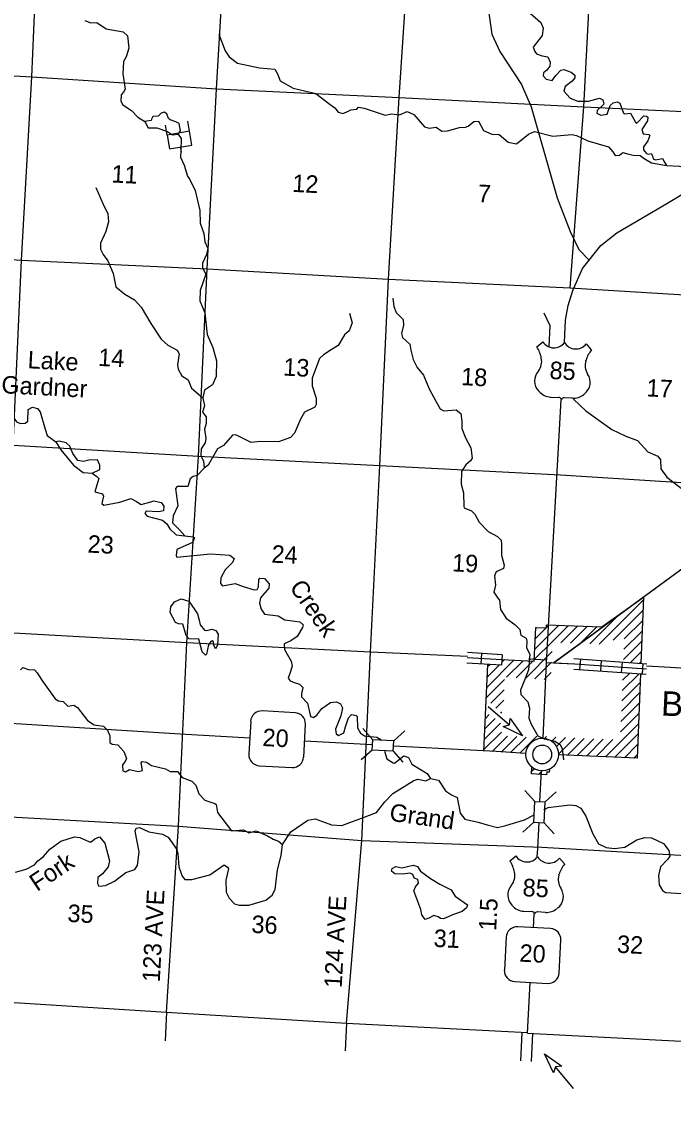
# Model space of a CAD drawing. Extents: x 207145 to 882112, y 15644499 to 16934720.
# Drawn here: x 804191 to 822793, y 16772601 to 16803683 of the extents above; entities that cross this region are included whole.
import ezdxf

# ---------------------------------------------------------------- set-up
doc = ezdxf.new("R2010")
doc.units = 0
for name, color, linetype in [('L13', 7, 'Continuous'), ('L14', 7, 'Continuous'), ('L16', 7, 'Continuous'), ('L18', 7, 'Continuous'), ('L28', 7, 'Continuous'), ('L3', 7, 'Continuous'), ('L30', 7, 'Continuous'), ('L4', 7, 'Continuous'), ('L45', 7, 'Continuous'), ('L52', 7, 'Continuous'), ('L6', 7, 'Continuous'), ('L8', 7, 'Continuous')]:
    doc.layers.add(name, color=color, linetype=linetype)

msp = doc.modelspace()

# ---------------------------------------------------------------- linework, layer by layer
at = {"layer": 'L13'}
msp.add_line((819182, 16785470), (818664, 16785494), dxfattribs=at)
for points in [[(819846, 16796089), (820239, 16801256), (820513, 16806555), (820737, 16811689), (821028, 16817004), (821285, 16822296), (821545, 16827637), (821782, 16832880), (822118, 16838075)], [(808323, 16775425), (808666, 16780733), (808903, 16785967), (809237, 16791289), (809488, 16796631), (809754, 16801771), (810063, 16807094), (810341, 16812309), (810621, 16817549), (810897, 16822730)], [(803069, 16775755), (803341, 16781024), (803612, 16786257), (803947, 16791603), (804186, 16796879), (804482, 16802110), (804708, 16807445), (805017, 16812608), (805348, 16817871), (805586, 16822215)], [(813461, 16775109), (813901, 16780329), (814145, 16785697), (814412, 16791022), (814662, 16796339), (814972, 16801527), (815322, 16806839), (815667, 16810439), (815757, 16812650)], [(788682, 16802999), (793968, 16802702), (799266, 16802395), (804482, 16802110), (809754, 16801771), (814972, 16801527), (820239, 16801256), (825331, 16801018), (830655, 16800719), (835684, 16800428)], [(800449, 16797127), (804186, 16796879), (809488, 16796631), (814662, 16796339), (819846, 16796089), (825143, 16795765), (830369, 16795504), (835438, 16795243)], [(803377, 16791634), (803947, 16791603), (809237, 16791289), (814412, 16791022), (819570, 16790756), (824842, 16790426)], [(816916, 16785572), (814145, 16785697), (808903, 16785967), (803612, 16786257), (801052, 16786429)], [(822705, 16785257), (822034, 16785298)], [(834892, 16784619), (829843, 16784855), (824552, 16785144), (822705, 16785257)], [(773039, 16782728), (777140, 16782517), (782257, 16782278), (787498, 16781992), (792729, 16781663), (798019, 16781349), (803341, 16781024), (808666, 16780733), (813901, 16780329), (819037, 16780132), (824311, 16779826), (829640, 16779619), (834781, 16779354), (840166, 16779102), (845387, 16778741), (850597, 16778506), (856155, 16778203), (861162, 16777928), (866302, 16777629), (871571, 16777408)], [(768170, 16777694), (771515, 16777517), (776844, 16777175), (781972, 16776994), (787186, 16776691), (792467, 16776402), (797639, 16776102), (803069, 16775755), (808323, 16775425), (813461, 16775109), (818634, 16774851)]]:
    msp.add_lwpolyline(points, dxfattribs=at)
at = {"layer": 'L16'}
for p, q in [((820681, 16785927), (821937, 16787183)), ((820754, 16786425), (821940, 16787270)), ((821940, 16787270), (821866, 16785380)), ((821080, 16786043), (821926, 16786889)), ((820408, 16785937), (821248, 16786777)), ((821393, 16786074), (821914, 16786594)), ((818821, 16785438), (818872, 16786405)), ((818839, 16785783), (819525, 16786468)), ((818855, 16786081), (819164, 16786390)), ((818871, 16786380), (818895, 16786404)), ((818872, 16786405), (819170, 16786390)), ((819170, 16786390), (819177, 16786481)), ((819171, 16786397), (819252, 16786478)), ((819176, 16786481), (820754, 16786425)), ((819352, 16786013), (819799, 16786459)), ((819588, 16785966), (820072, 16786449)), ((819862, 16785956), (820345, 16786440)), ((820135, 16785947), (820618, 16786430)), ((821382, 16785779), (821902, 16786300)), ((818824, 16785484), (819352, 16786013)), ((821370, 16785485), (821891, 16786006)), ((818573, 16784951), (819336, 16785714)), ((821569, 16785401), (821879, 16785711)), ((817389, 16782875), (817496, 16785350)), ((817468, 16784694), (818243, 16785469)), ((817480, 16784989), (817821, 16785330)), ((817493, 16785285), (817555, 16785346)), ((817899, 16785408), (817975, 16785484)), ((817904, 16785488), (818821, 16785438)), ((818037, 16784980), (818512, 16785455)), ((818305, 16784965), (818780, 16785440)), ((818842, 16784936), (819321, 16785415)), ((821834, 16785383), (821868, 16785417)), ((819110, 16784922), (819305, 16785116)), ((821335, 16784602), (821817, 16785083)), ((821347, 16784896), (821553, 16785102)), ((821855, 16785080), (821760, 16782674)), ((817455, 16784398), (817978, 16784921)), ((821324, 16784307), (821845, 16784828)), ((817584, 16784245), (817965, 16784625)), ((821312, 16784013), (821833, 16784534)), ((817442, 16784102), (817452, 16784112)), ((817724, 16784102), (817952, 16784330)), ((821301, 16783718), (821822, 16784239)), ((817417, 16783511), (817713, 16783808)), ((817429, 16783807), (817541, 16783919)), ((817866, 16783960), (817902, 16783996)), ((821289, 16783424), (821810, 16783945)), ((817404, 16783216), (817858, 16783670)), ((821278, 16783130), (821799, 16783651)), ((817390, 16782918), (817891, 16783420)), ((817619, 16782865), (818057, 16783303)), ((817884, 16782847), (818327, 16783290)), ((818150, 16782831), (818596, 16783276)), ((818416, 16782814), (818901, 16783299)), ((819125, 16783240), (819172, 16783287)), ((819326, 16783158), (819443, 16783275)), ((819459, 16783008), (819714, 16783263)), ((819519, 16782786), (819984, 16783251)), ((819776, 16782759), (820255, 16783239)), ((820047, 16782747), (820526, 16783227)), ((820318, 16782735), (820797, 16783215)), ((820589, 16782723), (821068, 16783203)), ((821130, 16782699), (821787, 16783356)), ((820859, 16782711), (821278, 16783130)), ((821401, 16782687), (821775, 16783062)), ((821760, 16782671), (819519, 16782771)), ((821672, 16782675), (821764, 16782767)), ((818745, 16782229), (818758, 16782419)), ((819171, 16782198), (818745, 16782228)), ((818750, 16782299), (818824, 16782373)), ((818945, 16782211), (819047, 16782313)), ((819180, 16782273), (819172, 16782198)), ((819254, 16782270), (819178, 16782273)), ((819259, 16782361), (819254, 16782270))]:
    msp.add_line(p, q, dxfattribs=at)
for radius in [466, 269]:
    msp.add_circle((819053, 16782779), radius, dxfattribs=at)
at = {"layer": 'L18'}
for p, q in [((814215, 16783201), (813933, 16783516)), ((814811, 16783169), (815125, 16783450)), ((814199, 16782904), (814215, 16783201)), ((814811, 16783169), (814215, 16783201)), ((814794, 16782871), (814811, 16783169)), ((814199, 16782904), (813884, 16782622)), ((814794, 16782871), (814199, 16782904)), ((814794, 16782871), (815076, 16782557)), ((818840, 16781441), (818556, 16781754)), ((819138, 16781427), (819450, 16781711)), ((818812, 16780846), (818840, 16781441)), ((818840, 16781441), (819138, 16781427)), ((819110, 16780831), (819138, 16781427)), ((818812, 16780846), (818500, 16780562)), ((818812, 16780846), (819110, 16780831)), ((819110, 16780831), (819393, 16780519))]:
    msp.add_line(p, q, dxfattribs=at)
at = {"layer": 'L28'}
for p, q in [((817508, 16784151), (818115, 16783627)), ((819942, 16773250), (819427, 16773864))]:
    msp.add_line(p, q, dxfattribs=at)
for points in [[(818115, 16783627), (818137, 16783805), (818485, 16783307), (817937, 16783573)], [(819427, 16773864), (819377, 16773692), (819113, 16774239), (819612, 16773889)]]:
    msp.add_lwpolyline(points, close=True, dxfattribs=at)
at = {"layer": 'L3'}
for p, q in [((818898, 16794409), (819073, 16794556)), ((820461, 16794326), (820313, 16794490)), ((819027, 16794088), (819027, 16794088)), ((820298, 16794010), (820299, 16794031)), ((818933, 16793707), (818944, 16793716)), ((820351, 16793631), (820351, 16793631)), ((818964, 16793138), (818950, 16793152)), ((819292, 16792977), (819531, 16792964)), ((819917, 16792943), (819677, 16792956)), ((820237, 16793052), (820259, 16793071)), ((811995, 16783971), (811057, 16784021)), ((810728, 16783725), (810678, 16782787)), ((812241, 16782703), (812291, 16783642)), ((814207, 16783053), (812266, 16783159)), ((810974, 16782457), (811912, 16782407)), ((818989, 16781434), (819031, 16782314)), ((818130, 16779740), (818305, 16779887)), ((819693, 16779657), (819545, 16779821)), ((818259, 16779419), (818259, 16779419)), ((819530, 16779341), (819531, 16779362)), ((818165, 16779038), (818176, 16779047)), ((819583, 16778962), (819583, 16778962)), ((818196, 16778469), (818182, 16778483)), ((818524, 16778308), (818764, 16778295)), ((819149, 16778274), (818910, 16778287)), ((819469, 16778383), (819491, 16778402)), ((819290, 16777811), (818352, 16777861)), ((818022, 16777565), (817972, 16776627)), ((819536, 16776543), (819586, 16777481)), ((818268, 16776297), (819206, 16776247)), ((818633, 16774827), (818713, 16776273))]:
    msp.add_line(p, q, dxfattribs=at)
for points in [[(818634, 16803995), (819009, 16803665), (819076, 16803503), (819048, 16803295), (818795, 16802958), (818839, 16802839), (818886, 16802769), (819050, 16802710), (819215, 16802685), (819282, 16802530), (819268, 16802414), (819186, 16802302), (819090, 16802223), (819077, 16802140), (819164, 16802044), (819338, 16802009), (819446, 16802154), (819580, 16802305), (819673, 16802325), (819877, 16802248), (819981, 16802158), (819986, 16802083), (819905, 16801987), (819705, 16801839), (819672, 16801699), (819846, 16801505), (820067, 16801418), (820376, 16801418), (820690, 16801502), (820788, 16801454), (820814, 16801328), (820621, 16801154), (820616, 16801071), (820730, 16801014), (820908, 16801047), (820988, 16801293), (821076, 16801372), (821194, 16801399), (821267, 16801362), (821378, 16801080), (821410, 16801053), (821578, 16801077), (821715, 16800819), (821755, 16800792), (821950, 16800999), (822033, 16800994), (822065, 16800959), (822060, 16800859), (821896, 16800609), (821931, 16800482), (822097, 16800464), (822129, 16800437), (822070, 16800282), (821944, 16800113), (821948, 16800029), (822034, 16799924), (822075, 16799905), (822160, 16799926), (822198, 16799857), (822218, 16799772), (822284, 16799744), (822486, 16799783), (822548, 16799679), (822601, 16799584)], [(805996, 16803723), (806160, 16803656), (806336, 16803663), (806602, 16803482), (807091, 16803397), (807210, 16803282), (807249, 16802929), (807169, 16802682), (807095, 16802552), (807076, 16802202), (807145, 16801764), (807098, 16801674), (807027, 16801595), (807017, 16801420), (807079, 16801316), (807329, 16801152), (807502, 16800959), (807705, 16800839)], [(809821, 16803333), (809996, 16802856), (810112, 16802682), (810353, 16802502), (810981, 16802368), (811422, 16802327), (811498, 16802198), (811571, 16802002), (811944, 16801789), (812588, 16801638), (812998, 16801323), (813135, 16801232), (813228, 16801101), (813360, 16801069), (813471, 16801113), (813583, 16801166), (813760, 16801190), (813804, 16801246), (813970, 16801220), (814570, 16801021), (814747, 16801053), (814980, 16801032), (815194, 16801121), (815390, 16801035), (815689, 16800684), (815828, 16800644), (816022, 16800675), (816184, 16800566), (816351, 16800574), (816691, 16800664), (816858, 16800672), (816935, 16800709), (817101, 16800834), (817235, 16800843), (817380, 16800585), (817609, 16800481), (817825, 16800469), (818081, 16800246), (818321, 16800200), (818662, 16800474), (818833, 16800548), (819352, 16800420), (819898, 16800466), (820031, 16800442), (820357, 16800291), (820949, 16800117), (821067, 16799976), (821136, 16799864), (821262, 16799874), (821359, 16799952), (821523, 16799902), (821647, 16799878), (821847, 16799867), (821968, 16799786), (822170, 16799658), (822601, 16799584)], [(808379, 16800928), (808335, 16801056), (808254, 16801102), (808169, 16801073), (808089, 16800986), (807930, 16800978), (807892, 16800904), (807882, 16800871), (807705, 16800839)], [(808655, 16800479), (808719, 16800567), (808688, 16800778), (808590, 16800825), (808426, 16800884), (808379, 16800928)], [(807705, 16800839), (807804, 16800658), (808046, 16800654), (808350, 16800554), (808496, 16800462), (808655, 16800479)], [(808655, 16800479), (808740, 16800349), (808738, 16800006), (808720, 16799823), (808833, 16799591), (808925, 16799277), (808972, 16799216)], [(822601, 16799584), (822968, 16799565), (823306, 16799471), (823534, 16799236)], [(808973, 16799222), (809146, 16798870), (809274, 16798295), (809288, 16797934), (809389, 16797645), (809418, 16797401), (809508, 16797212), (809466, 16797047), (809352, 16796794), (809353, 16796660), (809444, 16796480), (809285, 16796020), (809277, 16795720), (809417, 16795378), (809485, 16794764), (809648, 16794387), (809753, 16794005), (809738, 16793563), (809633, 16793326), (809407, 16793171), (809362, 16792956)], [(806309, 16798956), (806509, 16798494), (806652, 16798202), (806665, 16797976), (806592, 16797695), (806440, 16797369), (806439, 16797194), (806514, 16797039), (806647, 16796865), (806803, 16796505), (806875, 16796125), (807131, 16795911), (807406, 16795754), (807604, 16795542), (807880, 16795076), (808173, 16794626), (808365, 16794456), (808625, 16794317), (808686, 16794213), (808635, 16793898), (808654, 16793772), (808760, 16793582), (808947, 16793472), (809034, 16793233), (809362, 16792956)], [(819687, 16794529), (819722, 16795174), (819795, 16795588), (819927, 16796016), (820207, 16796648), (820723, 16797302), (821186, 16797662), (822610, 16798499), (823401, 16798974)], [(814790, 16795798), (814819, 16795563), (814885, 16795384), (815084, 16795189), (815092, 16795030), (815037, 16794790), (815064, 16794672), (815271, 16794485), (815304, 16794316), (815365, 16794045), (815486, 16793821), (815658, 16793603), (815821, 16793210), (816019, 16792856), (816141, 16792641), (816247, 16792585), (816591, 16792608), (816728, 16792509), (816758, 16792290), (816755, 16792081), (816866, 16791816), (817018, 16791532), (817052, 16791237), (817006, 16791156), (816875, 16791046), (816747, 16790852), (816736, 16790494), (816806, 16790247), (816810, 16789854), (816825, 16789812), (817029, 16789734), (817124, 16789637), (817254, 16789404), (817507, 16789139), (817776, 16789000), (817879, 16788894), (817888, 16788759), (817889, 16788467), (817965, 16788178), (817944, 16788088), (817738, 16787990), (817690, 16787876), (817717, 16787607), (817673, 16787408), (817789, 16787243), (817836, 16787182), (817864, 16786913), (818026, 16786670), (818283, 16786473), (818409, 16786340), (818443, 16786180), (818597, 16786096), (818609, 16786012), (818607, 16785820), (818698, 16785639), (818665, 16785190), (818568, 16784944), (818434, 16784617), (818443, 16784491), (818641, 16784280), (818690, 16784102), (818675, 16783818), (818740, 16783639), (818923, 16783312), (819111, 16783226), (819408, 16783160), (819562, 16783060), (819622, 16782939), (819664, 16782628)], [(813547, 16795372), (813624, 16795092), (813536, 16794863), (813405, 16794753), (813229, 16794445), (813022, 16794322), (812806, 16794183), (812691, 16794072), (812485, 16793515), (812482, 16793298), (812596, 16792941), (812595, 16792765), (812557, 16792684), (812266, 16792549), (812146, 16792346), (811983, 16791946), (811867, 16791818), (811526, 16791694), (811000, 16791706), (810739, 16791678), (810299, 16791894), (810207, 16791891), (809949, 16791595), (809776, 16791496), (809517, 16791034), (809404, 16790948)], [(819098, 16795382), (819271, 16795021), (819238, 16794407)], [(809362, 16792956), (809408, 16792728), (809348, 16792547), (809458, 16792408), (809456, 16792224), (809406, 16792060), (809450, 16791798), (809426, 16791666), (809317, 16791496), (809307, 16791312), (809382, 16791150), (809404, 16790948)], [(819076, 16783245), (819178, 16785406), (819596, 16792897)], [(819944, 16792919), (820301, 16792583), (821042, 16792050), (821441, 16791861), (821777, 16791735), (822069, 16791418), (822355, 16791285), (822433, 16791189), (822444, 16790929), (822615, 16790686), (822936, 16790443), (823216, 16790211), (823463, 16789821), (823638, 16789653), (824339, 16789285)], [(803455, 16792389), (803595, 16792356), (803734, 16792458), (803885, 16792466), (803949, 16792404), (804041, 16792265), (804156, 16792226), (804290, 16792227), (804360, 16792290), (804378, 16792623), (804499, 16792684), (804639, 16792651), (804717, 16792555), (804858, 16792063), (804915, 16791876), (805165, 16791703)], [(805954, 16791142), (805788, 16791168), (805648, 16791368), (805559, 16791573), (805456, 16791671), (805257, 16791715), (805165, 16791703)], [(805165, 16791703), (805303, 16791470), (805664, 16791033), (805945, 16790825), (806203, 16790803)], [(806203, 16790803), (806418, 16790908), (806424, 16791033), (806349, 16791188), (806106, 16791176), (805954, 16791142)], [(809404, 16790948), (809201, 16790741), (809082, 16790714), (809003, 16790643), (808933, 16790421), (808757, 16790423), (808632, 16790429), (808578, 16790365), (808644, 16789877), (808512, 16789591), (808500, 16789383), (808699, 16789188), (808848, 16789013)], [(806203, 16790803), (806332, 16790712), (806395, 16790650), (806325, 16790437), (806275, 16790272), (806497, 16790219), (806527, 16790150), (806474, 16789936), (806538, 16789890), (806994, 16789974), (807309, 16790083), (807464, 16789999), (807601, 16789908), (807872, 16789985), (807958, 16790014), (808173, 16789969), (808251, 16789865), (808243, 16789731), (808091, 16789706), (807741, 16789725), (807704, 16789652), (807775, 16789581), (808212, 16789466), (808332, 16789359), (808416, 16789220), (808599, 16789043), (808848, 16789013)], [(808848, 16789013), (809090, 16788992), (809121, 16788957), (809064, 16788826), (808618, 16788624), (808601, 16788458), (808615, 16788407), (809582, 16788506), (810131, 16788467), (810260, 16788369), (810212, 16788254), (810000, 16788048), (809871, 16787821), (809862, 16787654), (809925, 16787592), (810280, 16787657), (810509, 16787569), (810830, 16787477), (810914, 16787481), (810952, 16787562), (810963, 16787771), (810990, 16787811), (811124, 16787804), (811257, 16787646), (811250, 16787521), (811010, 16787250), (810977, 16787093), (811026, 16786923), (811119, 16786784), (811509, 16786738), (811703, 16786619), (812135, 16786562), (812231, 16786482), (812210, 16786399), (812054, 16786140), (811872, 16786024), (811683, 16785934), (811691, 16785775), (811882, 16785439), (811917, 16785303), (811856, 16785114), (811798, 16784958), (811852, 16784880), (811966, 16784832), (812123, 16784782), (812218, 16784693), (812183, 16784511), (812179, 16784428), (812353, 16784243), (812432, 16783862), (812523, 16783833), (812618, 16783903), (812763, 16784095), (813005, 16784258), (813174, 16784282), (813288, 16784226), (813348, 16784106), (813303, 16783882), (813148, 16783498), (813167, 16783371), (813231, 16783318), (813386, 16783401), (813436, 16783566), (813517, 16783821), (813606, 16783916), (813738, 16783892), (813770, 16783865), (813778, 16783539), (813861, 16783384), (813974, 16783311), (814332, 16783275), (814445, 16783210), (814455, 16783178)], [(808663, 16786507), (808581, 16786545), (808429, 16786829), (808446, 16786987), (808554, 16787131), (808743, 16787222), (808965, 16787151), (809136, 16786908), (809205, 16786787), (809253, 16786609)], [(809253, 16786609), (809288, 16786473), (809405, 16786325), (809480, 16786312), (809616, 16786355), (809731, 16786316), (809800, 16786211), (809783, 16785895), (809719, 16785790), (809675, 16785901), (809663, 16785993), (809631, 16786020), (809589, 16786006), (809525, 16785909)], [(809525, 16785909), (809469, 16785644), (809434, 16785613), (809347, 16785709), (809249, 16786066), (808974, 16786081), (808887, 16786177), (808787, 16786492), (808663, 16786507)], [(804153, 16785195), (804223, 16785259), (804379, 16785200), (804554, 16785191), (804633, 16785111), (804764, 16784903), (805145, 16784364), (805242, 16784309), (805375, 16784294), (805502, 16784161), (805678, 16784185), (805784, 16784121), (806064, 16783746), (806259, 16783627), (806524, 16783588), (806643, 16783473), (806710, 16783310), (806708, 16783118), (806772, 16783073), (806938, 16783055), (807103, 16782863), (807185, 16782666), (807147, 16782576), (807067, 16782488), (807074, 16782313), (807156, 16782283), (807268, 16782352), (807516, 16782297), (807635, 16782324), (807605, 16782543), (807631, 16782575), (807756, 16782560), (807893, 16782469), (808297, 16782372), (808427, 16782290), (808636, 16782295), (808769, 16782121), (809047, 16782014), (809158, 16781899), (809245, 16781652), (809419, 16781475), (809707, 16781376), (809739, 16781349), (809777, 16781122), (810183, 16780598), (810527, 16780630), (810673, 16780547), (810885, 16780602), (811212, 16780459), (811366, 16780359), (811522, 16780309), (811633, 16780211)], [(810702, 16783245), (808710, 16783354), (801287, 16783822), (801107, 16783835)], [(814549, 16782875), (814616, 16782658), (814794, 16782540), (814835, 16782529), (815097, 16782741), (815237, 16782691), (815327, 16782502), (815764, 16782236), (815865, 16782097)], [(818588, 16782804), (817737, 16782859), (814802, 16783020)], [(811633, 16780211), (811870, 16780574), (812356, 16780907), (812568, 16780946), (812781, 16780868), (813035, 16780770), (813326, 16780755), (814043, 16781017), (814316, 16781127), (814558, 16781424), (814789, 16781670), (815385, 16782040), (815496, 16782075), (815727, 16782029), (815865, 16782097)], [(815865, 16782097), (816088, 16782043), (816289, 16781740), (816458, 16781630), (816621, 16781555), (816714, 16781107), (816847, 16780932), (817227, 16780845), (817482, 16780773), (817771, 16780699), (818016, 16780752), (818543, 16780916), (818820, 16781058)], [(819103, 16781203), (819222, 16781264), (819845, 16781339), (820011, 16781322), (820158, 16781247), (820296, 16781022), (820494, 16780518), (820655, 16780234), (820883, 16780129), (821115, 16780092), (821410, 16780134), (821756, 16780341), (821985, 16780413), (822169, 16780403), (822511, 16780242), (822667, 16780041), (822692, 16779873), (822628, 16779784), (822433, 16779569), (822369, 16779322), (822389, 16779062), (822489, 16778897), (822569, 16778843), (823044, 16778817)], [(804008, 16779418), (804314, 16779510), (804555, 16779631), (804653, 16779743), (804810, 16779868), (804997, 16780076), (805310, 16780301), (805693, 16780431), (805851, 16780414), (806129, 16780290), (806170, 16780288), (806275, 16780374), (806412, 16780426), (806561, 16780250), (806701, 16779749), (806659, 16779576), (806497, 16779376), (806366, 16779266), (806349, 16779100), (806395, 16779022), (806579, 16779037), (806837, 16779165), (807159, 16779407), (807424, 16779501), (807497, 16779615), (807543, 16780005), (807432, 16780588), (807454, 16780679), (807555, 16780698), (807824, 16780575), (808205, 16780504), (808368, 16780420), (808616, 16780072), (808643, 16779954), (808673, 16779576), (808776, 16779303), (808846, 16779216), (809047, 16779213), (809564, 16779344), (809972, 16779631), (810068, 16779559), (810099, 16779516), (810015, 16779194), (810030, 16778851), (810113, 16778679), (810263, 16778521), (810395, 16778480), (810679, 16778481), (811163, 16778623), (811338, 16778764), (811430, 16778926), (811494, 16779491), (811600, 16779895), (811633, 16780211)], [(818912, 16779861), (818925, 16780094), (818961, 16780838)], [(815500, 16779216), (815393, 16779247), (815357, 16779358), (815276, 16779395), (815074, 16779365), (814840, 16779377), (814752, 16779449), (814765, 16779523), (814868, 16779585), (815041, 16779542), (815364, 16779625), (815487, 16779585), (815580, 16779454), (815861, 16779238), (816128, 16779082)], [(815954, 16778180), (815816, 16778104), (815714, 16778068), (815613, 16778207), (815588, 16778359), (815382, 16778888), (815430, 16779003), (815519, 16779106), (815500, 16779216)], [(816128, 16779082), (816259, 16779016), (816454, 16778914), (816570, 16778740), (816916, 16778488), (816894, 16778405), (816771, 16778295), (816516, 16778217), (816234, 16778090), (816151, 16778103), (816078, 16778148), (815954, 16778180)], [(818800, 16777837), (818822, 16778228)], [(818633, 16774827), (823934, 16774549), (830161, 16774213), (831824, 16774135), (839226, 16773738), (845054, 16773450), (850795, 16773107), (860776, 16772626), (861163, 16772601)]]:
    msp.add_lwpolyline(points, dxfattribs=at)
for centre, radius, start, end in [((818276, 16793968), 760, 9.2385, 35.3585), ((819388, 16794758), 378, 212.6346, 322.7568), ((820013, 16794725), 378, 211.1433, 321.6054), ((818578, 16793993), 459, 323.0343, 11.8608), ((821034, 16793821), 760, 138.5408, 163.8846), ((819246, 16793437), 411, 138.5136, 223.8422), ((820736, 16793878), 459, 163.6981, 212.1339), ((820013, 16793396), 411, 307.2885, 35.2423), ((819319, 16793446), 470, 220.9726, 266.9497), ((819524, 16792887), 78.3, 7.3194, 86.9498), ((819678, 16792878), 78.3, 86.9498, 166.5801), ((819942, 16793413), 470, 266.9498, 308.9386), ((811039, 16783709), 313, 86.9498, 176.9498), ((811977, 16783659), 313, 356.9498, 86.9498), ((810989, 16782771), 313, 176.9498, 266.9498), ((811927, 16782721), 313, 266.9498, 356.9498), ((817508, 16779299), 760, 9.2385, 35.3585), ((818620, 16780089), 378, 212.6346, 322.7568), ((819245, 16780056), 378, 211.1433, 321.6054), ((817811, 16779324), 459, 323.0343, 11.8608), ((820266, 16779152), 760, 138.5408, 163.8846), ((819968, 16779209), 459, 163.6981, 212.1339), ((818478, 16778768), 411, 138.5136, 223.8422), ((819245, 16778727), 411, 307.2885, 35.2423), ((818551, 16778777), 470, 220.9726, 266.9497), ((818756, 16778218), 78.3, 7.3194, 86.9498), ((818910, 16778209), 78.3, 86.9498, 166.5801), ((819174, 16778744), 470, 266.9498, 308.9386), ((818333, 16777549), 313, 86.9498, 176.9498), ((819272, 16777499), 313, 356.9498, 86.9498), ((818283, 16776611), 313, 176.9498, 266.9498), ((819222, 16776561), 313, 266.9498, 356.9498)]:
    msp.add_arc(centre, radius, start, end, dxfattribs=at)
at = {"layer": 'L4'}
for points in [[(820098, 16797186), (820390, 16796879)], [(826395, 16790207), (826076, 16790121), (825813, 16790006), (823860, 16788664), (819395, 16785394)], [(819178, 16785406), (819955, 16785364)]]:
    msp.add_lwpolyline(points, dxfattribs=at)
at = {"layer": 'L45'}
msp.add_lwpolyline([(817514, 16804213), (817523, 16803998), (817612, 16803333), (817844, 16802835), (818462, 16801891), (818737, 16801257), (819476, 16798657), (819853, 16797703), (820098, 16797186)], dxfattribs=at)
at = {"layer": 'L52'}
for p, q in [((808323, 16775425), (808282, 16774611)), ((813461, 16775109), (813421, 16774320)), ((818443, 16774036), (818483, 16774834)), ((818743, 16774020), (818782, 16774819))]:
    msp.add_line(p, q, dxfattribs=at)
at = {"layer": 'L6'}
for p, q in [((808343, 16800450), (808295, 16800736)), ((808981, 16800558), (808932, 16800844)), ((808753, 16799965), (808728, 16800112))]:
    msp.add_line(p, q, dxfattribs=at)
msp.add_lwpolyline([(808410, 16800058), (809047, 16800165), (808981, 16800558), (808343, 16800450)], close=True, dxfattribs=at)
at = {"layer": 'L8'}
for p, q in [((817317, 16785661), (817298, 16785363)), ((817912, 16785624), (817894, 16785326)), ((820131, 16785203), (820152, 16785500)), ((820726, 16785161), (820747, 16785458)), ((821321, 16785119), (821342, 16785416)), ((821916, 16785077), (821937, 16785375))]:
    msp.add_line(p, q, dxfattribs=at)
for points in [[(836227, 16807753), (835840, 16800526), (835814, 16800193), (835583, 16795128), (835364, 16791277), (835164, 16790811), (834721, 16790325), (834228, 16790016), (833848, 16789936), (831016, 16790050), (826104, 16790282), (825900, 16790218), (825510, 16789963), (823860, 16788664), (819778, 16785674), (819389, 16785404)], [(817913, 16785624), (816921, 16785686)], [(817894, 16785325), (816902, 16785387)], [(817903, 16785475), (816912, 16785537)], [(819178, 16785406), (819604, 16785383), (819987, 16785362), (822027, 16785219)], [(819545, 16785386), (819604, 16785383), (819987, 16785362), (822027, 16785219)], [(819955, 16785515), (822038, 16785368)], [(819955, 16785214), (822017, 16785069)]]:
    msp.add_lwpolyline(points, dxfattribs=at)

# ---------------------------------------------------------------- texts
at = {"layer": 'L14'}
for s, p in [('11', (806743, 16799101)), ('12', (811907, 16798832)), ('7', (817203, 16798543)), ('14', (806366, 16793866)), ('13', (811649, 16793591)), ('18', (816727, 16793319)), ('17', (822020, 16792997)), ('23', (806062, 16788541)), ('24', (811313, 16788255)), ('19', (816469, 16788005)), ('35', (805488, 16778006)), ('36', (810740, 16777692)), ('31', (815942, 16777294)), ('32', (821178, 16777124))]:
    msp.add_text(s, height=500, rotation=356.9671, dxfattribs=at).set_placement(p)
at = {"layer": 'L16'}
msp.add_text('BUFFALO', height=700, rotation=357.4131, dxfattribs=at).set_placement((822437, 16783891))
at = {"layer": 'L28'}
msp.add_text('1.5', height=500, rotation=86.9854, dxfattribs=at).set_placement((817736, 16777739))
at = {"layer": 'L3'}
for s, p in [('85', (819252, 16793496)), ('20', (811057, 16783022)), ('85', (818483, 16778739)), ('20', (818394, 16776871))]:
    msp.add_text(s, height=500, rotation=356.9492, dxfattribs=at).set_placement(p)
at = {"layer": 'L30'}
for s, p in [('123 AVE', (808131, 16776275)), ('124 AVE', (813325, 16776107))]:
    msp.add_text(s, height=500, rotation=87, dxfattribs=at).set_placement(p)
at = {"layer": 'L4'}
for s, rotation, p in [('Lake', 356.915, (804350, 16793799)), ('  Gardner', 356.915, (803229, 16793108)), ('Creek', 304.6856, (811818, 16787548)), ('Grand', 351.8673, (814670, 16780893)), ('Fork', 33.6992, (804626, 16778856))]:
    msp.add_text(s, height=500, rotation=rotation, dxfattribs=at).set_placement(p)

doc.saveas('drawing.dxf')
